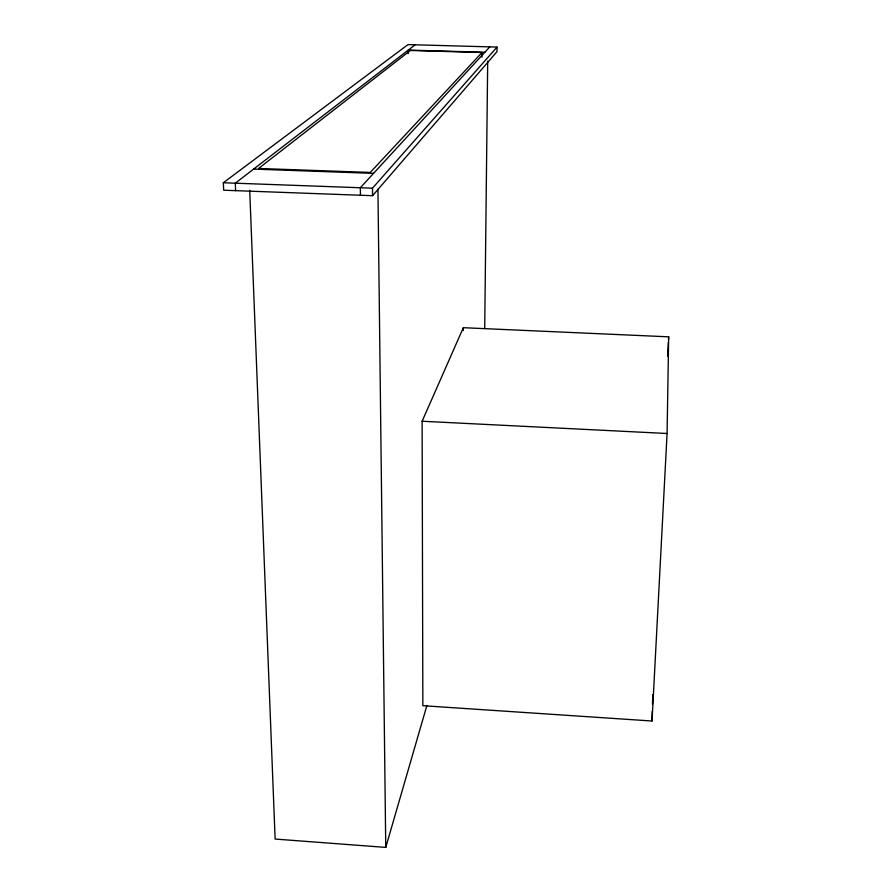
<?xml version="1.0" encoding="UTF-8"?>
<svg xmlns="http://www.w3.org/2000/svg" width="892" height="892" viewBox="0 0 892 892"><rect width="100%" height="100%" fill="white"/><g stroke="black" fill="none" stroke-linecap="round" stroke-linejoin="round"><path stroke-width="1.34" d="M463.316 330.486L463.338 327.698L668.666 336.83L667.082 433.501L652.03 721.015L422.853 705.695L422.117 421.236L463.338 327.698M481.97 57.188L482.014 52.505L410.409 50.476L258.569 168.465L370.269 172.435L482.014 52.505M484.713 328.133L487.701 61.091M497.045 47.075L496.989 51.647L372.588 195.694L223.669 190.208L223.335 182.76L407.99 44.6L497.045 47.075L372.488 188.19L372.588 195.694M652.03 721.015L652.308 711.303M652.498 704.368L652.777 694.656M667.662 356.243L668.376 342.372M668.521 339.596L668.666 336.83M249.715 190.297L275.126 839.06L385.757 847.4L426.844 705.661M489.808 46.875L360.335 187.744L360.446 195.248M415.159 44.801L235.298 183.195L235.611 190.654M484.869 52.26L408.268 50.097L408.291 53.598M253.607 169.101L373.547 173.36M223.335 182.76L372.488 188.19M422.117 421.236L667.082 433.501M377.94 189.349L385.757 847.4"/></g></svg>
